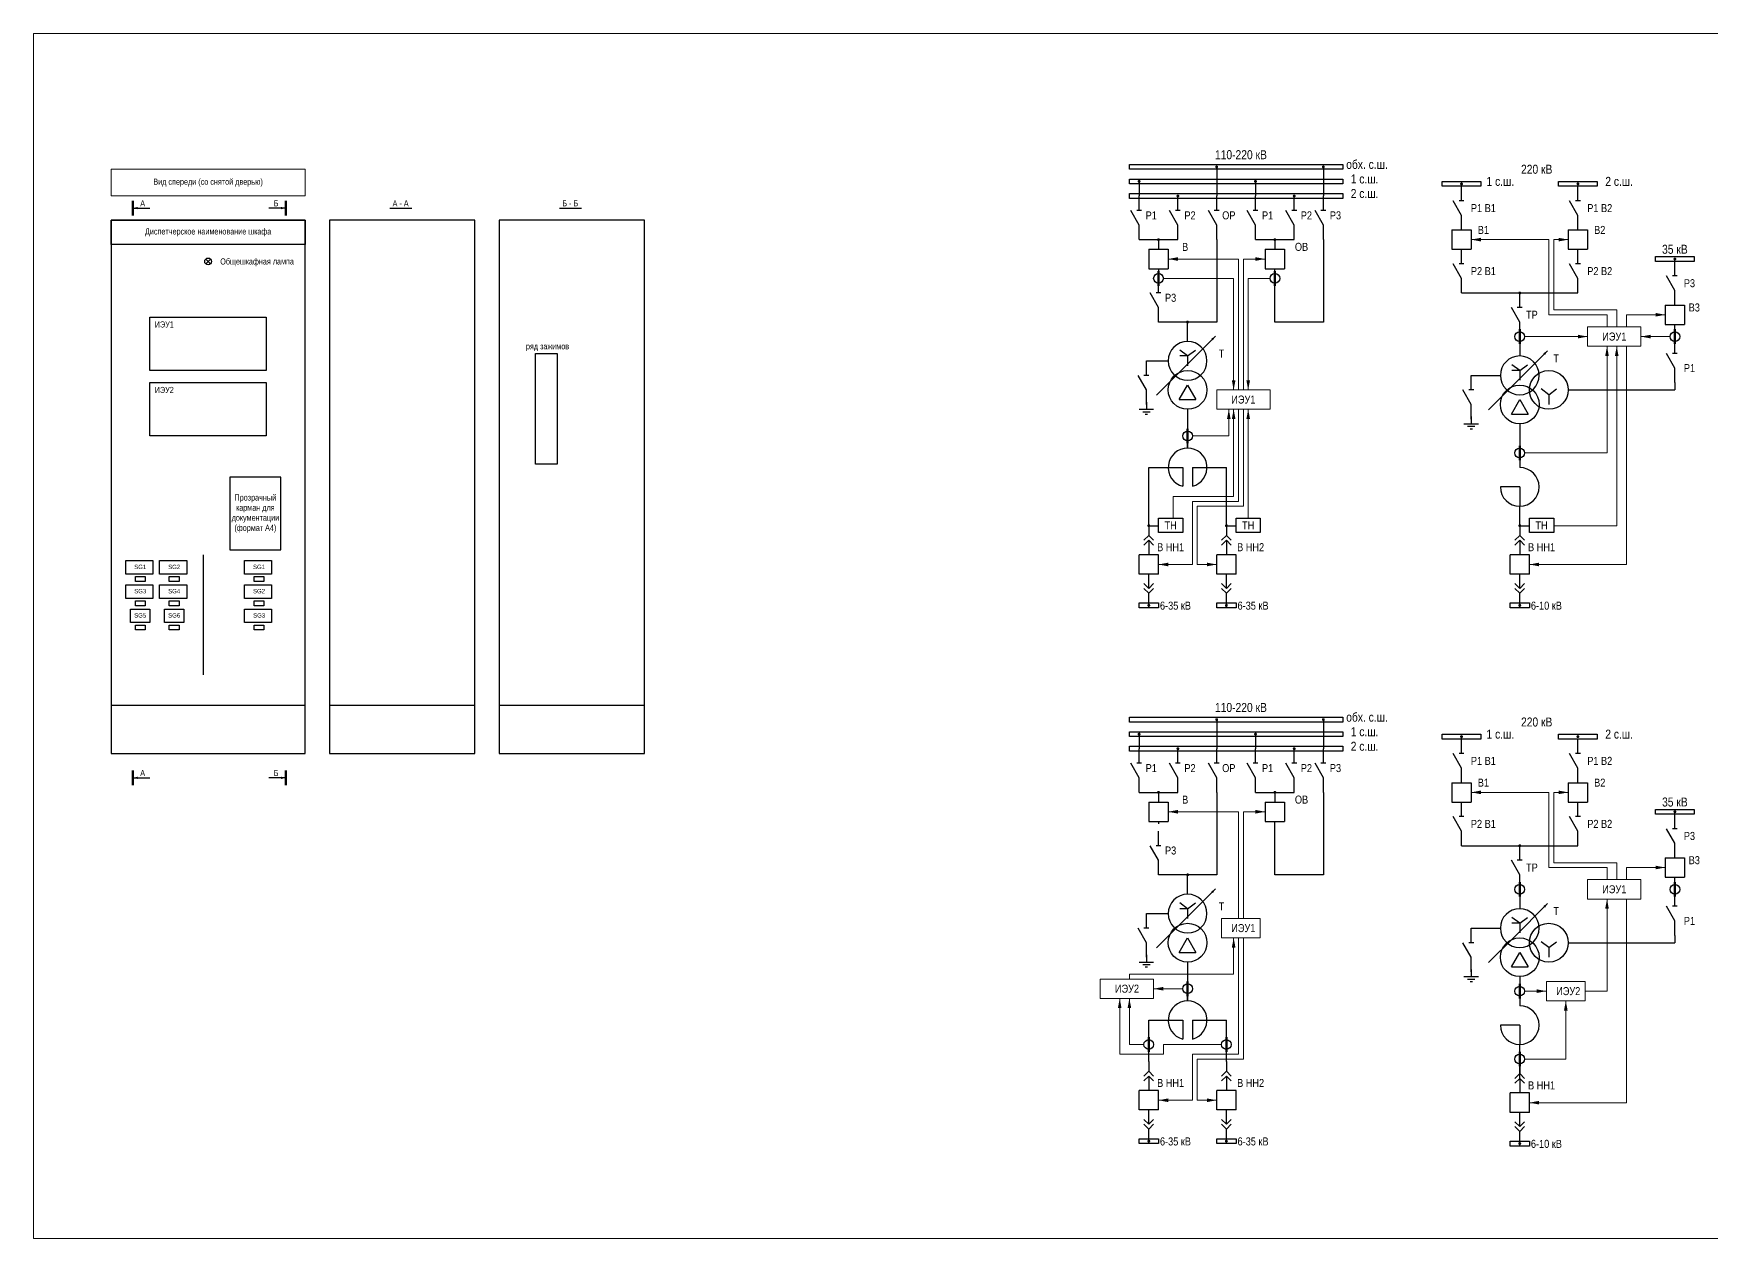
# Model space of a CAD drawing. Header units: millimetres. Extents: x 5769 to 10700, y 4225 to 6895.
# Drawn here: x 6800 to 7492, y 6108 to 6605 of the extents above; entities that cross this region are included whole.
import ezdxf
from ezdxf.enums import TextEntityAlignment as Align

# ---------------------------------------------------------------- set-up
doc = ezdxf.new("R2010")
doc.units = ezdxf.units.MM
doc.linetypes.add('HIDDEN', pattern=[9.525, 6.35, -3.175])
for name, color, linetype, lineweight in [('Основная', 7, 'Continuous', 30), ('Толстая', 7, 'Continuous', 53), ('Тонкая', 7, 'Continuous', 13)]:
    doc.layers.add(name, color=color, linetype=linetype, lineweight=lineweight)
doc.styles.add('Narrow', font='ARIALN.TTF')
doc.styles.get("Standard").update_dxf_attribs({"font": 'ARIALN.TTF'})
doc.styles.add('Вывод', font='tahoma.ttf', dxfattribs={"height": 2.5})
doc.styles.add('Компонент', font='ARIALN.TTF', dxfattribs={"height": 3.5})

# ---------------------------------------------------------------- blocks, each defined once
blk = doc.blocks.new('*U14')
at = {"ltscale": 0.25}
for p, q in [((-3.46, -4), (0, 2)), ((0, 2), (3.46, -4)), ((-3.46, -4), (3.46, -4))]:
    blk.add_line(p, q, dxfattribs=at)
blk.add_circle((0, 0), 8, dxfattribs=at)
at = {"layer": 'Основная', "style": 'Компонент'}
blk.add_attdef('ОУ', text='', height=3.5, dxfattribs=at).set_placement((17, 0), align=Align.MIDDLE_CENTER)
blk = doc.blocks.new('*U15')
at = {"ltscale": 0.25}
for p, q in [((0, 0), (-20, 0)), ((14.44, 0), (0, 0))]:
    blk.add_line(p, q, dxfattribs=at)
blk.add_lwpolyline([(-18, 0, 1, 0, 0), (-20, 0, 0, 0, 0)], format="xyseb", dxfattribs=at)
at = {"layer": 'Основная', "style": 'Вывод'}
blk.add_attdef('ОС', text='', height=2.5, dxfattribs=at).set_placement((3, 2), align=Align.MIDDLE_CENTER)
blk = doc.blocks.new('*U43')
at = {"ltscale": 0.25}
for q in [(-3.2, 4.4), (3.2, 4.4), (0, -2), (3.21, 2)]:
    blk.add_line((0, 2), q, dxfattribs=at)
blk.add_circle((0, 0), 8, dxfattribs=at)
at = {"layer": 'Основная', "style": 'Компонент'}
blk.add_attdef('ОУ', text='', height=3.5, dxfattribs=at).set_placement((-17, 0), align=Align.MIDDLE_CENTER)
blk = doc.blocks.new('*U32')
at = {"color": 0}
blk.add_line((0, 0), (6, 3.43), dxfattribs=at)
blk = doc.blocks.new('*U23')
at = {"color": 0}
blk.add_line((0, -1), (0, 1), dxfattribs=at)
blk = doc.blocks.new('*U52')
at = {"color": 0}
for p, q in [((0, 3), (0, 9)), ((0, -9), (0, -3))]:
    blk.add_line(p, q, dxfattribs=at)
at = {"color": 0, "ltscale": 0.25, "rotation": 89.99999999999999}
for name, p in [('*U32', (0, -3)), ('*U23', (0, 3))]:
    blk.add_blockref(name, p, dxfattribs=at)
at = {"layer": 'Основная'}
for tag, height, style, p in [('В1', 2.5, 'Вывод', (2, 7)), ('ОУ', 3.5, 'Компонент', (-12, 0)), ('В2', 2.5, 'Вывод', (2, -7))]:
    blk.add_attdef(tag, text='', height=height, dxfattribs=dict(at, style=style)).set_placement(p, align=Align.MIDDLE_CENTER)
blk = doc.blocks.new('*U53')
at = {"color": 0}
for p, q in [((-3, 0), (3, 0)), ((0, 3), (0, 0)), ((-1.5, -1), (1.5, -1)), ((-0.5, -2), (0.5, -2))]:
    blk.add_line(p, q, dxfattribs=at)
blk = doc.blocks.new('*U62')
at = {"ltscale": 0.25}
for q in [(-3.2, 0.4), (3.2, 0.4), (0, -6)]:
    blk.add_line((0, -2), q, dxfattribs=at)
blk.add_circle((0, 0), 8, dxfattribs=at)
at = {"layer": 'Основная', "style": 'Компонент'}
blk.add_attdef('ОУ', text='', height=3.5, dxfattribs=at).set_placement((17, 0), align=Align.MIDDLE_CENTER)
blk = doc.blocks.new('*U63')
at = {"ltscale": 0.35}
for q in [(0, 8), (8, 0)]:
    blk.add_line((0, 0), q, dxfattribs=at)
blk.add_arc((0, 0), 8, 0, 270, dxfattribs=at)
at = {"layer": 'Основная', "style": 'Компонент'}
blk.add_attdef('ОУ', text='', height=3.5, dxfattribs=at).set_placement((17, 0), align=Align.MIDDLE_CENTER)
blk = doc.blocks.new('*U29')
at = {"color": 0}
for p, q in [((0, 0), (-8, 0)), ((-8, -8), (-8, 0)), ((0, -8), (0, 0)), ((0, -8), (-8, -8))]:
    blk.add_line(p, q, dxfattribs=at)
at = {"layer": 'Основная', "style": 'Компонент'}
blk.add_attdef('ОУ', text='', height=3.5, dxfattribs=at).set_placement((-15, -3), align=Align.MIDDLE_CENTER)
blk = doc.blocks.new('*U72')
at = {"layer": 'Основная', "ltscale": 0.25}
for p, q in [((2, 2), (0, 0)), ((0, 0), (2, -2))]:
    blk.add_line(p, q, dxfattribs=at)
blk = doc.blocks.new('*U42')
at = {"color": 0}
for p, q in [((0, 0), (0, 6)), ((0, -6), (0, -2))]:
    blk.add_line(p, q, dxfattribs=at)
at = {"color": 0, "ltscale": 0.25, "rotation": 89.99999999999999}
for p in [(0, 0), (0, -2)]:
    blk.add_blockref('*U72', p, dxfattribs=at)
at = {"layer": 'Основная'}
for tag, height, style, p in [('ОУ1', 3.5, 'Компонент', (-5, 6)), ('В1', 2.5, 'Вывод', (3, 6)), ('ОУ2', 3.5, 'Компонент', (-5, -6)), ('В2', 2.5, 'Вывод', (3, -6))]:
    blk.add_attdef(tag, text='', height=height, dxfattribs=dict(at, style=style)).set_placement(p, align=Align.MIDDLE_CENTER)
blk = doc.blocks.new('*U40')
at = {"color": 0}
for p, q in [((0, 6), (0, 2)), ((0, 0), (0, -6))]:
    blk.add_line(p, q, dxfattribs=at)
at = {"color": 0, "ltscale": 0.25, "xscale": -1, "rotation": 90}
for p in [(0, 2), (0, 0)]:
    blk.add_blockref('*U72', p, dxfattribs=at)
at = {"layer": 'Основная'}
for tag, height, style, p in [('ОУ2', 3.5, 'Компонент', (-5, 6)), ('В2', 2.5, 'Вывод', (3, 6)), ('ОУ1', 3.5, 'Компонент', (-5, -6)), ('В1', 2.5, 'Вывод', (3, -6))]:
    blk.add_attdef(tag, text='', height=height, dxfattribs=dict(at, style=style)).set_placement(p, align=Align.MIDDLE_CENTER)
blk = doc.blocks.new('*U21')
at = {"color": 0}
for p, q in [((0, 3), (0, 9)), ((0, -9), (0, -3))]:
    blk.add_line(p, q, dxfattribs=at)
at = {"color": 0, "ltscale": 0.25, "rotation": 89.99999999999999}
for name, p in [('*U32', (0, -3)), ('*U23', (0, 3))]:
    blk.add_blockref(name, p, dxfattribs=at)
at = {"layer": 'Основная'}
for tag, height, style, p in [('В1', 2.5, 'Вывод', (2, 7)), ('ОУ', 3.5, 'Компонент', (-12, 0)), ('В2', 2.5, 'Вывод', (2, -7))]:
    blk.add_attdef(tag, text='', height=height, dxfattribs=dict(at, style=style)).set_placement(p, align=Align.MIDDLE_CENTER)
blk = doc.blocks.new('*U41')
at = {"ltscale": 0.25}
blk.add_circle((0, 0), 2, dxfattribs=at)
at = {"layer": 'Основная', "color": 0, "lineweight": 50}
blk.add_line((0, -3), (0, 3), dxfattribs=at)
at = {"layer": 'Основная', "style": 'Компонент'}
blk.add_attdef('ОУ', text='', height=3.5, dxfattribs=at).set_placement((-6, 0), align=Align.MIDDLE_CENTER)
blk = doc.blocks.new('*U59')
at = {"ltscale": 0.25}
for p, q in [((-3.46, -4), (0, 2)), ((0, 2), (3.46, -4)), ((-3.46, -4), (3.46, -4))]:
    blk.add_line(p, q, dxfattribs=at)
blk.add_circle((0, 0), 8, dxfattribs=at)
at = {"layer": 'Основная', "style": 'Компонент'}
blk.add_attdef('ОУ', text='', height=3.5, dxfattribs=at).set_placement((17, 0), align=Align.MIDDLE_CENTER)
blk = doc.blocks.new('*T64')
at = {"layer": 'Defpoints', "color": 8, "linetype": 'ByBlock', "lineweight": 0, "transparency": 16777216}
for p, q in [((0, 0), (80, 0)), ((0, 0), (0, -11)), ((80, 0), (80, -11)), ((0, -11), (80, -11))]:
    blk.add_line(p, q, dxfattribs=at)
at = {"layer": 'Основная', "color": 0, "transparency": 16777216, "insert": (40, -5.5), "char_height": 2.5, "width": 78, "attachment_point": 5}
blk.add_mtext('Вид спереди (со снятой дверью) ', dxfattribs=at)

msp = doc.modelspace()

# ---------------------------------------------------------------- linework, layer by layer
at = {"linetype": 'HIDDEN', "ltscale": 100}
msp.add_line((6870, 6390), (6870, 6340.43), dxfattribs=at)
at = {"layer": 'Основная'}
for p, q in [((7288, 6550), (7288, 6538)), ((7332, 6550), (7332, 6538)), ((7256, 6545), (7256, 6538)), ((7304, 6545), (7304, 6538)), ((7389, 6542), (7389, 6543)), ((7256, 6520), (7272, 6520)), ((7264, 6520), (7264, 6516)), ((7288, 6520), (7288, 6486)), ((7304, 6520), (7320, 6520)), ((7312, 6520), (7312, 6516)), ((7332, 6520), (7332, 6486)), ((7264, 6508), (7264, 6507)), ((7312, 6486), (7312, 6508)), ((7477, 6511), (7477, 6512)), ((7389, 6498), (7437, 6498)), ((7288, 6486), (7264, 6486)), ((7276, 6478), (7276, 6486)), ((7332, 6486), (7312, 6486)), ((7477, 6474), (7477, 6485)), ((7413, 6480), (7413, 6472)), ((7433, 6458), (7477, 6458)), ((7477, 6461), (7477, 6458)), ((7413, 6444), (7413, 6426)), ((7276, 6441), (7276, 6437)), ((7276, 6436), (7276, 6437)), ((7274, 6426), (7274, 6418.25)), ((7278, 6426), (7278, 6418.25)), ((7413, 6402), (7413, 6410)), ((7260, 6402), (7264, 6402)), ((7292, 6402), (7296, 6402)), ((7413, 6402), (7417, 6402)), ((7260, 6368.13), (7260, 6370.13)), ((7292, 6368.13), (7292, 6370.13)), ((7413, 6368.13), (7413, 6370.13)), ((7288, 6322), (7288, 6310)), ((7332, 6322), (7332, 6310)), ((7256, 6317), (7256, 6310)), ((7304, 6317), (7304, 6310)), ((7389, 6314), (7389, 6315)), ((7256, 6292), (7272, 6292)), ((7264, 6292), (7264, 6288)), ((7288, 6292), (7288, 6258)), ((7304, 6292), (7320, 6292)), ((7312, 6292), (7312, 6288)), ((7332, 6292), (7332, 6258)), ((7264, 6280), (7264, 6279)), ((7312, 6258), (7312, 6280)), ((7477, 6283), (7477, 6284)), ((7389, 6270), (7437, 6270)), ((7288, 6258), (7264, 6258)), ((7276, 6250), (7276, 6258)), ((7332, 6258), (7312, 6258)), ((7477, 6246), (7477, 6257)), ((7413, 6252), (7413, 6244)), ((7433, 6230), (7477, 6230)), ((7477, 6233), (7477, 6230)), ((7413, 6216), (7413, 6204)), ((7276, 6213), (7276, 6209)), ((7276, 6208), (7276, 6209)), ((7274, 6198), (7274, 6190.25)), ((7278, 6198), (7278, 6190.25)), ((7413, 6174), (7413, 6188)), ((7260, 6147.13), (7260, 6149.13)), ((7292, 6147.13), (7292, 6149.13)), ((7413, 6146.13), (7413, 6148.13))]:
    msp.add_line(p, q, dxfattribs=at)
at = {"layer": 'Основная', "ltscale": 100}
msp.add_line((6832, 6328), (6912, 6328), dxfattribs=at)
at = {"layer": 'Основная'}
for points in [[(7252, 6551), (7340, 6551), (7340, 6549), (7252, 6549)], [(7252, 6545), (7340, 6545), (7340, 6543), (7252, 6543)], [(7381, 6544), (7397, 6544), (7397, 6542), (7381, 6542)], [(7429, 6544), (7445, 6544), (7445, 6542), (7429, 6542)], [(7252, 6539), (7340, 6539), (7340, 6537), (7252, 6537)], [(6832, 6308), (6912, 6308), (6912, 6528), (6832, 6528)], [(6982, 6528), (6922, 6528), (6922, 6308), (6982, 6308)], [(7052, 6528), (6992, 6528), (6992, 6308), (7052, 6308)], [(7469, 6513), (7485, 6513), (7485, 6511), (7469, 6511)], [(6848, 6488), (6896, 6488), (6896, 6466), (6848, 6466)], [(7007, 6473), (7016, 6473), (7016, 6427.43), (7007, 6427.43)], [(6848, 6461), (6896, 6461), (6896, 6439), (6848, 6439)], [(6881, 6392), (6902, 6392), (6902, 6422), (6881, 6422)], [(7264, 6405.13), (7274, 6405.13), (7274, 6399.13), (7264, 6399.13)], [(7296, 6405.13), (7306, 6405.13), (7306, 6399.13), (7296, 6399.13)], [(7417, 6405.13), (7427, 6405.13), (7427, 6399.13), (7417, 6399.13)], [(6842, 6381), (6846, 6381), (6846, 6379), (6842, 6379)], [(6856, 6381), (6860, 6381), (6860, 6379), (6856, 6379)], [(6891, 6381), (6895, 6381), (6895, 6379), (6891, 6379)], [(6842, 6371), (6846, 6371), (6846, 6369), (6842, 6369)], [(6856, 6371), (6860, 6371), (6860, 6369), (6856, 6369)], [(6891, 6371), (6895, 6371), (6895, 6369), (6891, 6369)], [(7256, 6370.13), (7264, 6370.13), (7264, 6368.13), (7256, 6368.13)], [(7288, 6370.13), (7296, 6370.13), (7296, 6368.13), (7288, 6368.13)], [(7409, 6370.13), (7417, 6370.13), (7417, 6368.13), (7409, 6368.13)], [(6842, 6361), (6846, 6361), (6846, 6359), (6842, 6359)], [(6856, 6361), (6860, 6361), (6860, 6359), (6856, 6359)], [(6891, 6361), (6895, 6361), (6895, 6359), (6891, 6359)], [(7252, 6323), (7340, 6323), (7340, 6321), (7252, 6321)], [(7252, 6317), (7340, 6317), (7340, 6315), (7252, 6315)], [(7381, 6316), (7397, 6316), (7397, 6314), (7381, 6314)], [(7429, 6316), (7445, 6316), (7445, 6314), (7429, 6314)], [(7252, 6311), (7340, 6311), (7340, 6309), (7252, 6309)], [(7469, 6285), (7485, 6285), (7485, 6283), (7469, 6283)], [(7256, 6149.13), (7264, 6149.13), (7264, 6147.13), (7256, 6147.13)], [(7288, 6149.13), (7296, 6149.13), (7296, 6147.13), (7288, 6147.13)], [(7409, 6148.13), (7417, 6148.13), (7417, 6146.13), (7409, 6146.13)]]:
    msp.add_lwpolyline(points, close=True, dxfattribs=at)
at = {"layer": 'Основная', "ltscale": 0.25, "const_width": 0.6}
for points in [[(7287.7, 6550, 1), (7288.3, 6550, 1)], [(7331.7, 6550, 1), (7332.3, 6550, 1)], [(7255.7, 6544, 1), (7256.3, 6544, 1)], [(7303.7, 6544, 1), (7304.3, 6544, 1)], [(7388.7, 6543, 1), (7389.3, 6543, 1)], [(7436.7, 6543, 1), (7437.3, 6543, 1)], [(7271.7, 6538, 1), (7272.3, 6538, 1)], [(7319.7, 6538, 1), (7320.3, 6538, 1)], [(7263.7, 6520, 1), (7264.3, 6520, 1)], [(7311.7, 6520, 1), (7312.3, 6520, 1)], [(7476.7, 6512, 1), (7477.3, 6512, 1)], [(7412.7, 6498, 1), (7413.3, 6498, 1)], [(7275.7, 6486, 1), (7276.3, 6486, 1)], [(7259.7, 6402, 1), (7260.3, 6402, 1)], [(7291.7, 6402, 1), (7292.3, 6402, 1)], [(7412.7, 6402, 1), (7413.3, 6402, 1)], [(7259.7, 6369.13, 1), (7260.3, 6369.13, 1)], [(7291.7, 6369.13, 1), (7292.3, 6369.13, 1)], [(7412.7, 6369.13, 1), (7413.3, 6369.13, 1)], [(7287.7, 6322, 1), (7288.3, 6322, 1)], [(7331.7, 6322, 1), (7332.3, 6322, 1)], [(7255.7, 6316, 1), (7256.3, 6316, 1)], [(7303.7, 6316, 1), (7304.3, 6316, 1)], [(7388.7, 6315, 1), (7389.3, 6315, 1)], [(7436.7, 6315, 1), (7437.3, 6315, 1)], [(7271.7, 6310, 1), (7272.3, 6310, 1)], [(7319.7, 6310, 1), (7320.3, 6310, 1)], [(7263.7, 6292, 1), (7264.3, 6292, 1)], [(7311.7, 6292, 1), (7312.3, 6292, 1)], [(7476.7, 6284, 1), (7477.3, 6284, 1)], [(7412.7, 6270, 1), (7413.3, 6270, 1)], [(7275.7, 6258, 1), (7276.3, 6258, 1)], [(7259.7, 6148.13, 1), (7260.3, 6148.13, 1)], [(7291.7, 6148.13, 1), (7292.3, 6148.13, 1)], [(7412.7, 6147.13, 1), (7413.3, 6147.13, 1)]]:
    msp.add_lwpolyline(points, format="xyb", close=True, dxfattribs=at)
at = {"layer": 'Основная', "ltscale": 100}
for points in [[(6841, 6533, 0, 1, 0), (6843, 6533, 0, 0, 0)], [(6904, 6533, 0, 1, 0), (6902, 6533, 0, 0, 0)], [(6841, 6298, 0, 1, 0), (6843, 6298, 0, 0, 0)], [(6904, 6298, 0, 1, 0), (6902, 6298, 0, 0, 0)]]:
    msp.add_lwpolyline(points, format="xyseb", dxfattribs=at)
msp.add_lwpolyline([(6832, 6528), (6912, 6528), (6912, 6518), (6832, 6518)], close=True, dxfattribs=at)
for points in [[(6841, 6533), (6848, 6533)], [(6904, 6533), (6897, 6533)], [(6947, 6533), (6956, 6533)], [(7017, 6533), (7026, 6533)], [(6871, 6512), (6873, 6510)], [(6871, 6510), (6873, 6512)], [(6922, 6328), (6982, 6328)], [(6992, 6328), (7052, 6328)], [(6841, 6298), (6848, 6298)], [(6904, 6298), (6897, 6298)]]:
    msp.add_lwpolyline(points, dxfattribs=at)
at = {"layer": 'Основная'}
for points in [[(7259, 6470), (7261, 6470)], [(7260, 6470), (7268, 6470)], [(7276, 6450), (7276, 6434)], [(7276, 6434), (7276, 6439)], [(7260, 6402), (7260, 6426)], [(7260, 6426), (7274, 6426)], [(7278, 6426), (7292, 6426)], [(7292, 6402), (7292, 6426)], [(7259, 6242), (7261, 6242)], [(7260, 6242), (7268, 6242)], [(7276, 6222), (7276, 6206)], [(7276, 6206), (7276, 6211)], [(7260, 6181), (7260, 6198)], [(7260, 6198), (7274, 6198)], [(7278, 6198), (7292, 6198)], [(7292, 6181), (7292, 6198)]]:
    msp.add_lwpolyline(points, dxfattribs=at)
at = {"layer": 'Основная', "ltscale": 0.35}
for points in [[(7393, 6464), (7395, 6464)], [(7395, 6464), (7405, 6464)], [(7393, 6236), (7395, 6236)], [(7395, 6236), (7405, 6236)]]:
    msp.add_lwpolyline(points, dxfattribs=at)
for points in [[(6838, 6387.6), (6849.2, 6387.6), (6849.2, 6382), (6838, 6382)], [(6852, 6387.6), (6863.2, 6387.6), (6863.2, 6382), (6852, 6382)], [(6887, 6387.6), (6898.2, 6387.6), (6898.2, 6382), (6887, 6382)], [(6838, 6377.6), (6849.2, 6377.6), (6849.2, 6372), (6838, 6372)], [(6852, 6377.6), (6863.2, 6377.6), (6863.2, 6372), (6852, 6372)], [(6887, 6377.6), (6898.2, 6377.6), (6898.2, 6372), (6887, 6372)], [(6840, 6367.6), (6848, 6367.6), (6848, 6362), (6840, 6362)], [(6854, 6367.6), (6862, 6367.6), (6862, 6362), (6854, 6362)], [(6887, 6367.6), (6898.2, 6367.6), (6898.2, 6362), (6887, 6362)]]:
    msp.add_lwpolyline(points, close=True, dxfattribs=at)
msp.add_circle((6872, 6511), 1.41, dxfattribs=at)
at = {"layer": 'Основная', "ltscale": 0.25}
for centre in [(7276, 6426), (7276, 6198)]:
    msp.add_arc(centre, 8, 284.47752, 255.5225, dxfattribs=at)
at = {"layer": 'Толстая', "ltscale": 100}
for points in [[(6841, 6536), (6841, 6530)], [(6904, 6536), (6904, 6530)], [(6841, 6301), (6841, 6295)], [(6904, 6301), (6904, 6295)]]:
    msp.add_lwpolyline(points, dxfattribs=at)
at = {"layer": 'Тонкая'}
for p, q in [((7393, 6520), (7425, 6520)), ((7425, 6520), (7425, 6489)), ((7433, 6520), (7427, 6520)), ((7427, 6520), (7427, 6491)), ((7268, 6512), (7297, 6512)), ((7297, 6512), (7297, 6458)), ((7308, 6512), (7299, 6512)), ((7299, 6512), (7299, 6458)), ((7266, 6504), (7295, 6504)), ((7295, 6504), (7295, 6458)), ((7310, 6504), (7301, 6504)), ((7301, 6504), (7301, 6458)), ((7425, 6489), (7449, 6489)), ((7427, 6491), (7453, 6491)), ((7449, 6489), (7449, 6484)), ((7453, 6491), (7453, 6484)), ((7457, 6484), (7457, 6489)), ((7457, 6489), (7473, 6489)), ((7415, 6480), (7441, 6480)), ((7457, 6484), (7457, 6484)), ((7475, 6480), (7463, 6480)), ((7449, 6432), (7449, 6476)), ((7453, 6402), (7453, 6476)), ((7457, 6386), (7457, 6476)), ((7295, 6458), (7295, 6458)), ((7304, 6458), (7304, 6458)), ((7293, 6450), (7293, 6439)), ((7295, 6414), (7295, 6450)), ((7301, 6405), (7301, 6450)), ((7278, 6439), (7293, 6439)), ((7415, 6432), (7449, 6432)), ((7270, 6405), (7270, 6414)), ((7270, 6414), (7295, 6414)), ((7278, 6386), (7278, 6412)), ((7278, 6412), (7297, 6412)), ((7280, 6386), (7280, 6410)), ((7280, 6410), (7299, 6410)), ((7427, 6402), (7453, 6402)), ((7264, 6386), (7278, 6386)), ((7288, 6386), (7280, 6386)), ((7417, 6386), (7457, 6386)), ((7393, 6292), (7425, 6292)), ((7425, 6292), (7425, 6261)), ((7433, 6292), (7427, 6292)), ((7427, 6292), (7427, 6263)), ((7268, 6284), (7297, 6284)), ((7297, 6284), (7297, 6240)), ((7308, 6284), (7299, 6284)), ((7299, 6284), (7299, 6240)), ((7425, 6261), (7449, 6261)), ((7427, 6263), (7453, 6263)), ((7449, 6261), (7449, 6256)), ((7453, 6263), (7453, 6256)), ((7457, 6256), (7457, 6261)), ((7457, 6261), (7473, 6261)), ((7457, 6256), (7457, 6256)), ((7449, 6210), (7449, 6248)), ((7457, 6164), (7457, 6248)), ((7304, 6240), (7304, 6240)), ((7295, 6232), (7295, 6220)), ((7297, 6184), (7297, 6232)), ((7299, 6182), (7299, 6232)), ((7252, 6215), (7252, 6217)), ((7252, 6217), (7295, 6217)), ((7295, 6217), (7295, 6221)), ((7262, 6211), (7274, 6211)), ((7415, 6210), (7424, 6210)), ((7440, 6210), (7449, 6210)), ((7248, 6184), (7248, 6207)), ((7252, 6188), (7252, 6207)), ((7432, 6182), (7432, 6206)), ((7258, 6188), (7252, 6188)), ((7290, 6188), (7266, 6188)), ((7266, 6188), (7266, 6184)), ((7266, 6184), (7248, 6184)), ((7278, 6165), (7278, 6184)), ((7278, 6184), (7297, 6184)), ((7280, 6165), (7280, 6182)), ((7280, 6182), (7299, 6182)), ((7415, 6182), (7432, 6182)), ((7264, 6165), (7278, 6165)), ((7288, 6165), (7280, 6165)), ((7417, 6164), (7457, 6164))]:
    msp.add_line(p, q, dxfattribs=at)
at = {"layer": 'Тонкая', "color": 6}
for p, q in [((7297, 6412), (7297, 6450)), ((7299, 6410), (7299, 6450))]:
    msp.add_line(p, q, dxfattribs=at)
msp.add_lwpolyline([(6800, 6605), (7690, 6605), (7690, 6108), (6800, 6108)], close=True, dxfattribs=at)
at = {"layer": 'Тонкая', "ltscale": 0.3}
for points in [[(7393, 6520, 0, 1.5, 0), (7397, 6520, 0, 0, 0)], [(7433, 6520, 0, 1.5, 0), (7429, 6520, 0, 0, 0)], [(7268, 6512, 0, 1.5, 0), (7272, 6512, 0, 0, 0)], [(7308, 6512, 0, 1.5, 0), (7304, 6512, 0, 0, 0)], [(7473, 6489, 0, 1.5, 0), (7469, 6489, 0, 0, 0)], [(7441, 6480, 0, 1.5, 0), (7437, 6480, 0, 0, 0)], [(7463, 6480, 0, 1.5, 0), (7467, 6480, 0, 0, 0)], [(7449, 6476, 0, 1.5, 0), (7449, 6472, 0, 0, 0)], [(7453, 6476, 0, 1.5, 0), (7453, 6472, 0, 0, 0)], [(7295, 6458, 0, 1.5, 0), (7295, 6462, 0, 0, 0)], [(7301, 6458, 0, 1.5, 0), (7301, 6462, 0, 0, 0)], [(7293, 6450, 0, 1.5, 0), (7293, 6446, 0, 0, 0)], [(7295, 6450, 0, 1.5, 0), (7295, 6446, 0, 0, 0)], [(7301, 6450, 0, 1.5, 0), (7301, 6446, 0, 0, 0)], [(7264, 6386, 0, 1.5, 0), (7268, 6386, 0, 0, 0)], [(7288, 6386, 0, 1.5, 0), (7284, 6386, 0, 0, 0)], [(7417, 6386, 0, 1.5, 0), (7421, 6386, 0, 0, 0)], [(7393, 6292, 0, 1.5, 0), (7397, 6292, 0, 0, 0)], [(7433, 6292, 0, 1.5, 0), (7429, 6292, 0, 0, 0)], [(7268, 6284, 0, 1.5, 0), (7272, 6284, 0, 0, 0)], [(7308, 6284, 0, 1.5, 0), (7304, 6284, 0, 0, 0)], [(7473, 6261, 0, 1.5, 0), (7469, 6261, 0, 0, 0)], [(7449, 6248, 0, 1.5, 0), (7449, 6244, 0, 0, 0)], [(7295, 6232, 0, 1.5, 0), (7295, 6228, 0, 0, 0)], [(7262, 6211, 0, 1.5, 0), (7266, 6211, 0, 0, 0)], [(7424, 6210, 0, 1.5, 0), (7420, 6210, 0, 0, 0)], [(7248, 6207, 0, 1.5, 0), (7248, 6203, 0, 0, 0)], [(7252, 6207, 0, 1.5, 0), (7252, 6203, 0, 0, 0)], [(7432, 6206, 0, 1.5, 0), (7432, 6202, 0, 0, 0)], [(7264, 6165, 0, 1.5, 0), (7268, 6165, 0, 0, 0)], [(7288, 6165, 0, 1.5, 0), (7284, 6165, 0, 0, 0)], [(7417, 6164, 0, 1.5, 0), (7421, 6164, 0, 0, 0)]]:
    msp.add_lwpolyline(points, format="xyseb", dxfattribs=at)
at = {"layer": 'Тонкая'}
for points in [[(7441, 6484), (7463, 6484), (7463, 6476), (7441, 6476)], [(7288, 6458), (7310, 6458), (7310, 6450), (7288, 6450)], [(7441, 6256), (7463, 6256), (7463, 6248), (7441, 6248)], [(7290, 6240), (7306, 6240), (7306, 6232), (7290, 6232)], [(7240, 6215), (7262, 6215), (7262, 6207), (7240, 6207)], [(7424, 6214), (7440, 6214), (7440, 6206), (7424, 6206)]]:
    msp.add_lwpolyline(points, close=True, dxfattribs=at)

# ---------------------------------------------------------------- block references
msp.add_blockref('*T64', (6832, 6549))
at = {"layer": 'Основная'}
for p in [(7389, 6533), (7437, 6533), (7256, 6529), (7272, 6529), (7288, 6529), (7304, 6529), (7320, 6529), (7332, 6529), (7389, 6507), (7437, 6507), (7477, 6502), (7264, 6495), (7413, 6489), (7477, 6470), (7389, 6305), (7437, 6305), (7256, 6301), (7272, 6301), (7288, 6301), (7304, 6301), (7320, 6301), (7332, 6301), (7389, 6279), (7437, 6279), (7477, 6274), (7264, 6267), (7413, 6261), (7477, 6242)]:
    msp.add_blockref('*U21', p, dxfattribs=at)
at = {"layer": 'Основная', "ltscale": 0.25}
for name, p, rotation in [('*U29', (7385, 6516), 180), ('*U29', (7433, 6516), 180), ('*U29', (7260, 6508), 180), ('*U29', (7308, 6508), 180), ('*U29', (7473, 6485), 180), ('*U15', (7273.36, 6466.05), 224.9999999999999), ('*U29', (7385, 6288), 180), ('*U29', (7433, 6288), 180), ('*U29', (7260, 6280), 180), ('*U29', (7308, 6280), 180), ('*U29', (7473, 6257), 180), ('*U15', (7273.36, 6238.05), 224.9999999999999)]:
    msp.add_blockref(name, p, dxfattribs=dict(at, rotation=rotation))
for name, p in [('*U41', (7264, 6504)), ('*U41', (7312, 6504)), ('*U41', (7413, 6480)), ('*U41', (7477, 6480)), ('*U21', (7259, 6461)), ('*U53', (7259, 6450)), ('*U41', (7276, 6439)), ('*U41', (7413, 6432)), ('*U40', (7260, 6396)), ('*U40', (7292, 6396)), ('*U40', (7413, 6396)), ('*U29', (7264, 6390)), ('*U29', (7296, 6390)), ('*U29', (7417, 6390)), ('*U42', (7260, 6376.13)), ('*U42', (7292, 6376.13)), ('*U42', (7413, 6376.13)), ('*U41', (7413, 6252)), ('*U41', (7477, 6252)), ('*U21', (7259, 6233)), ('*U53', (7259, 6222)), ('*U41', (7276, 6211)), ('*U41', (7413, 6210)), ('*U41', (7260, 6188)), ('*U41', (7292, 6188)), ('*U40', (7260, 6175)), ('*U40', (7292, 6175)), ('*U41', (7413, 6182)), ('*U40', (7413, 6174)), ('*U29', (7264, 6169)), ('*U29', (7296, 6169)), ('*U29', (7417, 6168)), ('*U42', (7260, 6155.13)), ('*U42', (7292, 6155.13)), ('*U42', (7413, 6154.13))]:
    msp.add_blockref(name, p, dxfattribs=at)
at = {"layer": 'Основная', "ltscale": 0.35, "xscale": -1}
for p in [(7276, 6470), (7413, 6464), (7276, 6242), (7413, 6236)]:
    msp.add_blockref('*U43', p, dxfattribs=at)
at = {"layer": 'Основная', "ltscale": 0.35}
for name, p, rotation in [('*U15', (7410.36, 6460.05), 224.9999999999999), ('*U63', (7413, 6418), 180), ('*U15', (7410.36, 6232.05), 224.9999999999999), ('*U63', (7413, 6196), 180)]:
    msp.add_blockref(name, p, dxfattribs=dict(at, rotation=rotation))
for name, p in [('*U59', (7276, 6458)), ('*U52', (7393, 6455)), ('*U62', (7425, 6458)), ('*U14', (7413, 6452)), ('*U53', (7393, 6444)), ('*U59', (7276, 6230)), ('*U52', (7393, 6227)), ('*U62', (7425, 6230)), ('*U14', (7413, 6224)), ('*U53', (7393, 6216))]:
    msp.add_blockref(name, p, dxfattribs=at)

# ---------------------------------------------------------------- texts
at = {"layer": 'Основная', "style": 'Narrow'}
for s, p in [('А', (6844, 6535)), ('Б', (6899.09, 6535)), ('А - А', (6948.09, 6535)), ('Б - Б', (7018.09, 6535)), ('Общешкафная лампа', (6877, 6511)), ('ИЭУ1 ', (6850, 6485)), ('ИЭУ2', (6850, 6458)), ('А', (6844, 6300)), ('Б', (6899.09, 6300))]:
    msp.add_text(s, height=2.5, dxfattribs=at).set_placement(p, align=Align.MIDDLE_LEFT)
for s, height, p in [('ряд зажимов', 2.5, (7012, 6476)), ('SG1', 1.8, (6844, 6385)), ('SG2', 1.8, (6858, 6385)), ('SG1', 1.8, (6893, 6385)), ('SG3', 1.8, (6844, 6375)), ('SG4', 1.8, (6858, 6375)), ('SG2', 1.8, (6893, 6375)), ('SG5', 1.8, (6844, 6365)), ('SG6', 1.8, (6858, 6365)), ('SG3', 1.8, (6893.06, 6365))]:
    msp.add_text(s, height=height, dxfattribs=at).set_placement(p, align=Align.MIDDLE_CENTER)
at = {"layer": 'Основная', "attachment_point": 5, "style": 'Narrow'}
for s, insert, char_height, width in [('\\pi-11.1,l11.1,t11.1;110-220 кВ', (7298, 6555), 3.7, 53.3807), ('\\pi-11.1,l11.1,t11.1;обх. с.ш.', (7350, 6551), 3.7, 53.3807), ('\\pi-11.1,l11.1,t11.1;220 кВ', (7420, 6549), 3.7, 53.3807), ('\\pi-11.1,l11.1,t11.1;2 с.ш.', (7349, 6539), 3.7, 53.3807), ('\\pi-11.1,l11.1,t11.1;1 с.ш.', (7349, 6545), 3.7, 53.3807), ('\\pi-11.1,l11.1,t11.1;1 с.ш.', (7405, 6544), 3.7, 53.3807), ('\\pi-11.1,l11.1,t11.1;2 с.ш.', (7454, 6544), 3.7, 53.3807), ('\\pi-9.9,l9.9,t9.9;Р1 В1', (7398, 6533), 3.3, 10), ('\\pi-9.9,l9.9,t9.9;Р1 В2', (7446, 6533), 3.3, 10), ('\\pi-9.9,l9.9,t9.9;Р1', (7261, 6530), 3.3, 10), ('\\pi-9.9,l9.9,t9.9;Р2', (7277, 6530), 3.3, 10), ('\\pi-9.9,l9.9,t9.9;Р1', (7309, 6530), 3.3, 10), ('\\pi-9.9,l9.9,t9.9;Р2', (7325, 6530), 3.3, 10), ('\\pi-9.9,l9.9,t9.9;Р3', (7337, 6530), 3.3, 10), ('Диспетчерское наименование шкафа', (6872, 6523), 2.5, 80), ('\\pi-9.9,l9.9,t9.9;В1', (7398, 6524), 3.3, 21.7409), ('\\pi-9.9,l9.9,t9.9;В2', (7446, 6524), 3.3, 21.7409), ('\\pi-9.9,l9.9,t9.9;В', (7275, 6517), 3.3, 10), ('\\pi-9.9,l9.9,t9.9;ОВ', (7323, 6517), 3.3, 10), ('\\pi-11.1,l11.1,t11.1;35 кВ', (7477, 6516), 3.7, 53.3807), ('\\pi-9.9,l9.9,t9.9;Р2 В1', (7398, 6507), 3.3, 10), ('\\pi-9.9,l9.9,t9.9;Р2 В2', (7446, 6507), 3.3, 10), ('\\pi-9.9,l9.9,t9.9;Р3', (7483, 6502), 3.3, 10), ('\\pi-9.9,l9.9,t9.9;Р3', (7269, 6496), 3.3, 10), ('\\pi-9.9,l9.9,t9.9;В3', (7485, 6492), 3.3, 21.7409), ('\\pi-9.9,l9.9,t9.9;ТР', (7418, 6489), 3.3, 10), ('ИЭУ1', (7452, 6480), 3.3, 22), ('\\pi-9.9,l9.9,t9.9;T', (7290, 6473), 3.3, 21.8485), ('\\pi-9.9,l9.9,t9.9;T', (7428, 6471), 3.3, 21.8485), ('\\pi-9.9,l9.9,t9.9;Р1', (7483, 6467), 3.3, 10), ('ИЭУ1', (7299, 6454), 3.3, 22), ('Прозрачный карман для документации (формат А4)', (6891.5, 6407), 2.5, 21), ('ТН', (7269, 6402.13), 3.3, 10), ('ТН', (7301, 6402.13), 3.3, 10), ('ТН', (7422, 6402.13), 3.3, 10), ('\\pi-9.9,l9.9,t9.9;В НН1', (7269, 6393.13), 3.3, 21.8485), ('\\pi-9.9,l9.9,t9.9;В НН2', (7302, 6393.13), 3.3, 21.8485), ('\\pi-9.9,l9.9,t9.9;В НН1', (7422, 6393.13), 3.3, 21.8485), ('\\pi-9.9,l9.9,t9.9;6-35 кВ', (7271, 6369), 3.3, 40.3325), ('\\pi-9.9,l9.9,t9.9;6-35 кВ', (7303, 6369), 3.3, 40.3325), ('\\pi-9.9,l9.9,t9.9;6-10 кВ', (7424, 6369), 3.3, 40.3325), ('\\pi-11.1,l11.1,t11.1;110-220 кВ', (7298, 6327), 3.7, 53.3807), ('\\pi-11.1,l11.1,t11.1;обх. с.ш.', (7350, 6323), 3.7, 53.3807), ('\\pi-11.1,l11.1,t11.1;1 с.ш.', (7349, 6317), 3.7, 53.3807), ('\\pi-11.1,l11.1,t11.1;220 кВ', (7420, 6321), 3.7, 53.3807), ('\\pi-11.1,l11.1,t11.1;2 с.ш.', (7349, 6311), 3.7, 53.3807), ('\\pi-11.1,l11.1,t11.1;1 с.ш.', (7405, 6316), 3.7, 53.3807), ('\\pi-11.1,l11.1,t11.1;2 с.ш.', (7454, 6316), 3.7, 53.3807), ('\\pi-9.9,l9.9,t9.9;Р1 В1', (7398, 6305), 3.3, 10), ('\\pi-9.9,l9.9,t9.9;Р1 В2', (7446, 6305), 3.3, 10), ('\\pi-9.9,l9.9,t9.9;Р1', (7261, 6302), 3.3, 10), ('\\pi-9.9,l9.9,t9.9;Р2', (7277, 6302), 3.3, 10), ('\\pi-9.9,l9.9,t9.9;ОР', (7293, 6302), 3.3, 10), ('\\pi-9.9,l9.9,t9.9;Р1', (7309, 6302), 3.3, 10), ('\\pi-9.9,l9.9,t9.9;Р2', (7325, 6302), 3.3, 10), ('\\pi-9.9,l9.9,t9.9;Р3', (7337, 6302), 3.3, 10), ('\\pi-9.9,l9.9,t9.9;В1', (7398, 6296), 3.3, 21.7409), ('\\pi-9.9,l9.9,t9.9;В2', (7446, 6296), 3.3, 21.7409), ('\\pi-9.9,l9.9,t9.9;В', (7275, 6289), 3.3, 10), ('\\pi-9.9,l9.9,t9.9;ОВ', (7323, 6289), 3.3, 10), ('\\pi-11.1,l11.1,t11.1;35 кВ', (7477, 6288), 3.7, 53.3807), ('\\pi-9.9,l9.9,t9.9;Р2 В1', (7398, 6279), 3.3, 10), ('\\pi-9.9,l9.9,t9.9;Р2 В2', (7446, 6279), 3.3, 10), ('\\pi-9.9,l9.9,t9.9;Р3', (7483, 6274), 3.3, 10), ('\\pi-9.9,l9.9,t9.9;Р3', (7269, 6268), 3.3, 10), ('\\pi-9.9,l9.9,t9.9;В3', (7485, 6264), 3.3, 21.7409), ('\\pi-9.9,l9.9,t9.9;ТР', (7418, 6261), 3.3, 10), ('ИЭУ1', (7452, 6252), 3.3, 22), ('\\pi-9.9,l9.9,t9.9;T', (7290, 6245), 3.3, 21.8485), ('\\pi-9.9,l9.9,t9.9;T', (7428, 6243), 3.3, 21.8485), ('ИЭУ1', (7299, 6236), 3.3, 22), ('\\pi-9.9,l9.9,t9.9;Р1', (7483, 6239), 3.3, 10), ('ИЭУ2', (7251, 6211), 3.3, 22), ('ИЭУ2', (7433, 6210), 3.3, 22), ('\\pi-9.9,l9.9,t9.9;В НН1', (7269, 6172.13), 3.3, 21.8485), ('\\pi-9.9,l9.9,t9.9;В НН2', (7302, 6172.13), 3.3, 21.8485), ('\\pi-9.9,l9.9,t9.9;В НН1', (7422, 6171.13), 3.3, 21.8485), ('\\pi-9.9,l9.9,t9.9;6-35 кВ', (7271, 6148), 3.3, 40.3325), ('\\pi-9.9,l9.9,t9.9;6-35 кВ', (7303, 6148), 3.3, 40.3325), ('\\pi-9.9,l9.9,t9.9;6-10 кВ', (7424, 6147), 3.3, 40.3325)]:
    msp.add_mtext(s, dxfattribs=dict(at, insert=insert, char_height=char_height, width=width))
at = {"layer": 'Основная', "color": 6, "insert": (7293, 6530), "char_height": 3.3, "width": 10, "attachment_point": 5, "style": 'Narrow'}
msp.add_mtext('\\pi-9.9,l9.9,t9.9;ОР', dxfattribs=at)

doc.saveas('drawing.dxf')
